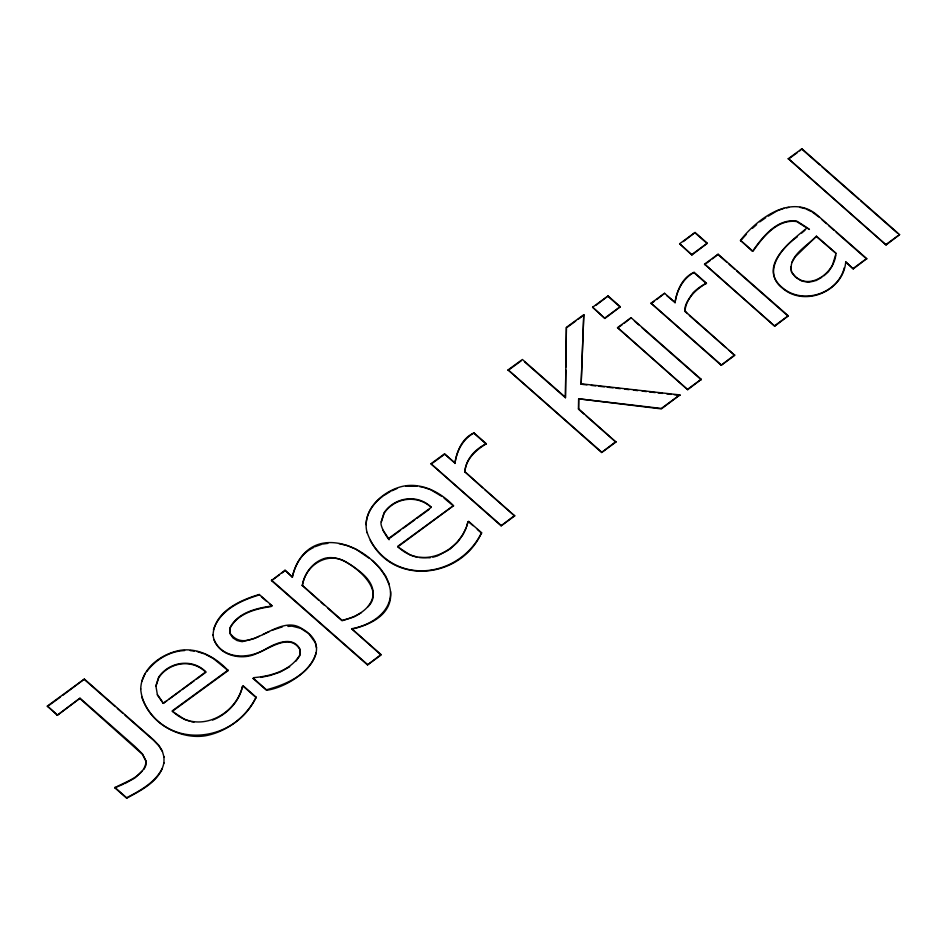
<?xml version="1.0" encoding="UTF-8"?>
<svg xmlns="http://www.w3.org/2000/svg" width="947" height="947" viewBox="0 0 947 947"><rect width="100%" height="100%" fill="white"/><g stroke="black" fill="none" stroke-linecap="round" stroke-linejoin="round"><path stroke-width="1.42" d="M584.05 414.088L578.558 409.258L578.641 398.805L661.326 408.441L679.875 394.911L661.373 408.903L578.641 398.805M578.558 409.258L578.688 399.279M524.626 361.896L565.43 397.728L566.401 327.366L583.79 314.688L581.138 384.257L583.79 314.688M565.43 397.728L565.832 370.064M565.88 367.152L566.401 327.366M163.949 763.258L163.997 756.807M213.028 635.271C214.164 611.963 239.709 600.291 259.265 594.467L271.884 605.559L271.209 606.553C255.986 608.755 237.886 613.206 230.145 628.039L229.754 633.259L232.926 637.911L237.46 640.776M229.754 633.259L230.097 627.565C237.839 612.733 255.939 608.282 271.162 606.08L271.884 605.559M390.566 591.508C391.585 612.638 370.017 625.565 351.645 628.737L381.073 655.016L367.507 664.912L271.505 580.594L285.023 570.224L292.41 577.149L285.023 570.224M214.058 639.876C223.09 660.272 250.186 659.088 266.521 648.541C276.654 642.776 293.594 635.508 300.306 649.843L299.737 655.206C290.303 670.713 271.02 676.182 253.926 677.626L253.251 678.62L266.498 690.256C293.523 687.072 341.583 650.364 300.649 627.885C277.08 613.786 247.7 657.857 229.707 632.797M300.306 649.843L299.785 655.667L295.961 661.136M140.712 689.191C141.186 668.31 161.487 653.69 180.51 650.269C198.763 647.618 216.247 657.727 228.132 670.594L172.283 711.339L184.843 719.542L190.063 721.283M366.146 524.709C366.323 512.919 373.757 502.833 382.99 496.121M464.835 471.736C465.888 459.046 475.276 449.032 486.332 443.741L474.021 432.933C462.041 438.177 457.058 450.926 454.915 463.024L444.498 453.873L430.932 463.77L501.117 525.834L514.683 515.937L464.835 471.736L482.591 487.752M464.882 472.21C465.498 459.082 476.377 449.73 486.332 443.741M687.191 313.575C680.857 308.343 689.807 298.033 692.896 292.954C696.814 288.918 701.49 285.781 706.415 283.165L694.115 272.345C682.124 277.589 677.152 290.35 675.01 302.448L666.712 295.594M684.977 311.622C685.581 298.506 696.471 289.143 706.415 283.165M752.522 251.334L753.267 250.292C763.104 236.241 777.44 218.331 796.664 221.101C802.76 224.628 822.055 237.65 796.711 221.574C777.487 218.793 763.152 236.714 753.315 250.754L752.522 251.334L740.483 240.337C757.588 218.165 792.84 192.087 818.729 216.461L866.694 258.602L853.247 268.912L845.73 261.881C843.41 291.226 804.654 307.728 782.246 288.006C761.826 271.978 781.725 247.38 797.374 236.786M163.902 762.785C160.398 780.967 141.446 790.106 126.673 798.226L114.812 787.797C125.418 781.535 145.057 776.564 146.098 761.139L142.441 753.919L134.569 746.129L79.998 698.199L57.317 715.257L79.998 698.199M454.962 463.497C456.442 450.867 463.178 438.84 474.021 432.933M675.057 302.91C676.525 290.291 683.272 278.264 694.115 272.345M140.665 688.718C142.973 718.737 176.462 740.223 205.156 735.843C226.96 731.877 246.362 716.843 256.14 697.205L243.272 685.9L242.479 686.48C235.247 716.548 196.289 734.99 172.236 710.877L228.085 670.121M242.479 686.48C239.177 701.822 227.067 714.381 212.613 720.063M367.093 532.38C385.82 586.453 459.792 581.505 481.573 532.723L468.694 521.418L467.901 521.998C460.668 552.065 421.711 570.508 397.657 546.395L453.506 505.651C439.467 491.102 418.396 480.603 398.107 487.61C379.676 493.872 361.482 511.853 367.14 532.841M466.717 526.437L467.901 521.998M801.766 281.058L795.492 277.128L791.633 272.31C787.644 255.749 806.998 246.362 816.468 236.182L835.941 253.275C835.183 274.074 805.376 293.949 791.585 271.848L790.662 266.77M835.562 255.11L832.176 266.06L828.483 271.671L823.89 275.837M155.935 686.315L158.717 677.673C169.276 662.024 192.241 658.567 205.878 672.287L196.408 679.2M381.369 521.833L384.139 513.191C395.148 496.832 418.018 494.95 431.264 507.343C417.627 493.624 394.662 497.08 384.091 512.729L381.321 521.371C378.031 527.834 399.326 553.486 382.825 530.119M292.363 576.676C316.191 485.148 457.839 604.044 351.692 629.21M292.41 577.149C294.766 564.578 301.821 552.87 313.753 547.437M844.274 267.741C838.036 293.783 802.5 305.289 782.21 287.533C756.925 266.332 791.455 240.692 807.057 227.907M302.294 585.388C304.792 572.734 312.96 561.464 325.851 558.043C338.576 555.569 350.13 563.927 359.6 571.337C386.636 592.349 369.235 614.757 342.033 620.297L302.294 585.388L318.902 600.398M302.342 585.862C304.981 564.649 329.26 549.816 347.904 563.252C361.423 571.017 383.677 591.851 367.637 607.027M141.837 681.236L145.021 673.826M316.168 652.696C309.764 674.418 286.479 684.409 266.45 689.783L253.204 678.147M144.11 769.153L145.921 765.247L146.146 761.601L142.488 754.38L80.045 698.673M213.43 629.826C219.941 610.117 240.751 600.422 259.312 594.941L259.265 594.467M466.303 527.763L462.894 534.735L457.401 542.382L449.505 549.556M162.138 768.763C154.763 782.719 140.132 790.686 126.626 797.753L126.673 798.226M792.118 262.035L795.231 256.826L816.468 236.182M256.14 697.205C233.4 745.348 161.144 750.344 141.659 696.85M481.573 532.723C459.863 577.22 396.083 586.513 370.253 540.335M146.761 671.53C155.521 659.68 169.738 651.086 184.641 650.553M740.53 240.798L746.319 234.359M142.05 771.118L134.853 778.02L124.874 783.583M752.392 228.357L756.641 224.664M759.814 221.882L765.721 217.727M801.695 233.045L804.938 230.239M788.342 158.67L801.908 148.774L899.603 234.596L886.084 244.953L788.342 158.67L886.084 244.953M788.389 159.143L797.433 152.538M799.694 150.893L801.908 148.774M592.609 307.23L608.057 295.961L620.297 306.721L604.896 318.452L592.609 307.23L604.896 318.452M679.638 243.734L695.074 232.477L707.326 243.225L691.926 254.956L679.638 243.734L691.926 254.956M596.219 305.1L608.057 295.961M683.249 241.603L695.074 232.477M57.317 715.257L47.35 706.071L84.366 679.07L153.556 739.844L158.824 745.325L162.304 750.983L164.044 757.269M578.51 408.796L615.917 442.071L601.629 452.5L508.089 369.91L522.377 359.481L565.383 397.267M47.397 706.545L60.537 696.956M62.916 695.216L84.366 679.07M508.137 370.384L521.229 360.819M567.596 326.999L575.717 321.069M578.037 319.376L583.837 315.15M604.861 317.991L620.297 306.721M691.878 254.494L707.326 243.225M617.539 327.615L631.104 317.719L701.242 379.321L687.711 389.69L617.539 327.615L687.711 389.69M684.93 311.161L734.765 355.362L721.2 365.258L651.015 303.182L664.581 293.286L675.01 302.448M704.556 264.118L718.122 254.222L788.259 315.825L774.741 326.194L704.556 264.118L774.741 326.194M271.505 580.594L279.412 574.817M281.673 573.172L285.071 570.686M432.104 463.414L444.545 454.335M617.586 328.088L622.108 324.785M624.369 323.14L631.104 317.719M651.062 303.656L654.46 301.182M656.721 299.536L664.581 293.286M704.604 264.592L710.262 260.461M712.523 258.815L718.122 254.222M163.239 703.396L205.842 671.814C192.194 658.094 169.241 661.551 158.67 677.2L155.888 685.841L157.439 695.062L163.239 703.396L166.79 700.804M388.613 538.452L431.264 507.343M169.158 699.075L179.823 691.298M182.191 689.57L194.04 680.929M389.844 538.062L400.51 530.284M402.877 528.556L414.727 519.915M417.094 518.175L428.944 509.533M416.798 557.238L410.276 555.06L397.704 546.869L453.506 505.651M253.251 678.62L253.926 677.626M242.527 686.942L243.272 685.9M467.948 522.472L468.694 521.418M114.812 787.797L123.548 784.104M501.117 525.834L514.635 515.476M601.629 452.5L615.87 441.61M687.664 389.217L701.242 379.321M721.2 365.258L734.718 354.888M774.693 325.721L788.259 315.825M853.2 268.439L866.694 258.602M886.037 244.492L899.603 234.596M367.507 664.912L381.025 654.543L351.645 628.737M384.068 495.435L390.531 491.375M768.242 216.188L777.073 210.814L784.069 208.257M354.285 616.805L361.423 612.591M815.604 280.809L821.747 277.353M289.687 666.771L280.004 672.121L269.942 675.519L260.685 677.425M436.768 556.256L448.239 550.219M262.686 634.632L269.374 631.519M259.218 636.23L254.589 638.361L242.231 641.675L238.644 641.001M391.809 490.818L396.888 488.628M314.949 546.727L321.258 544.513M272.049 630.264L282.478 626.819M327.733 608.163L342.08 620.77L352.935 617.255M432.826 557.179L435.454 556.564M814.183 281.105L808.501 282.277L803.103 281.306M786.507 207.807L788.946 207.369M322.513 544.075L327.851 543.377M287.9 626.429L291.972 626.133L300.696 628.346L307.633 632.892M430.187 557.795L419.474 557.605M405.979 486.261L416.917 486.273M581.091 383.784L679.875 394.911M582.594 384.423L586.951 384.908M591.307 385.405L595.663 385.891M598.575 386.222L604.375 386.873M607.287 387.205L613.1 387.856M616 388.175L620.356 388.672M624.724 389.158L629.08 389.655M633.436 390.14L637.793 390.638M642.149 391.123L646.505 391.608M649.417 391.94L655.229 392.591M658.129 392.922L662.486 393.407M666.854 393.905L671.21 394.39M674.11 394.721L679.922 395.373M191.377 721.721L194.052 722.076M419.687 486.651L422.445 487.03M190.11 650.565L194.253 651.122M799.931 207.357L805.435 208.695M338.955 543.59L347.525 545.661L354.746 548.668M423.806 487.468L430.625 489.682L441.941 496.488M197.023 651.5L203.83 653.714M806.548 209.24L811.023 211.43M205.191 654.164L213.383 658.567L228.132 670.594M355.954 549.165L368.821 558.02M812.147 211.974L818.776 216.934M444.025 498.086L453.554 506.112M801.955 149.247L819.711 164.849M821.937 166.802L858.574 198.977M860.787 200.93L897.425 233.104M822.043 219.799L826.411 223.634M828.589 225.552L834.035 230.334M836.213 232.252L866.742 259.064M816.515 236.643L835.941 253.275M853.247 268.912L845.73 261.881M740.483 240.337L752.474 250.86M695.122 232.938L706.344 242.799M718.169 254.696L726.941 262.39M729.131 264.32L734.612 269.126M736.802 271.055L788.306 316.298M694.163 272.819L706.462 283.627M689.404 315.517L725.911 347.585M729.237 350.497L733.653 354.391M651.015 303.182L721.152 364.796M608.104 296.435L620.344 307.195M634.431 321.08L638.823 324.928M642.102 327.816L701.277 379.794M586.252 416.017L615.917 442.071M508.089 369.91L601.582 452.027M474.068 433.395L486.379 444.202M444.498 453.873L454.915 463.024M484.805 489.706L514.683 515.937M430.932 463.77L501.07 525.372M468.741 521.892L473.038 525.656M477.324 529.432L481.621 533.197M321.104 602.339L324.419 605.251M271.458 580.12L367.46 664.451M261.408 596.788L266.663 601.404M269.824 604.174L271.931 606.021M243.32 686.362L256.187 697.667M84.413 679.532L115.167 706.545M117.369 708.474L122.85 713.304M125.051 715.234L153.603 740.305L158.871 745.798L162.351 751.456M47.35 706.071L57.27 714.784M114.765 787.336L126.626 797.753M372.337 560.435L380.043 568.176L385.666 576.013L389.181 583.944M300.353 650.305C290.587 632.312 270.108 648.293 257.217 653.205C241.13 661.669 215.277 654.815 212.98 634.798M308.793 633.65L315.304 642.682L316.535 647.831M157.391 694.589L163.192 702.934"/></g></svg>
